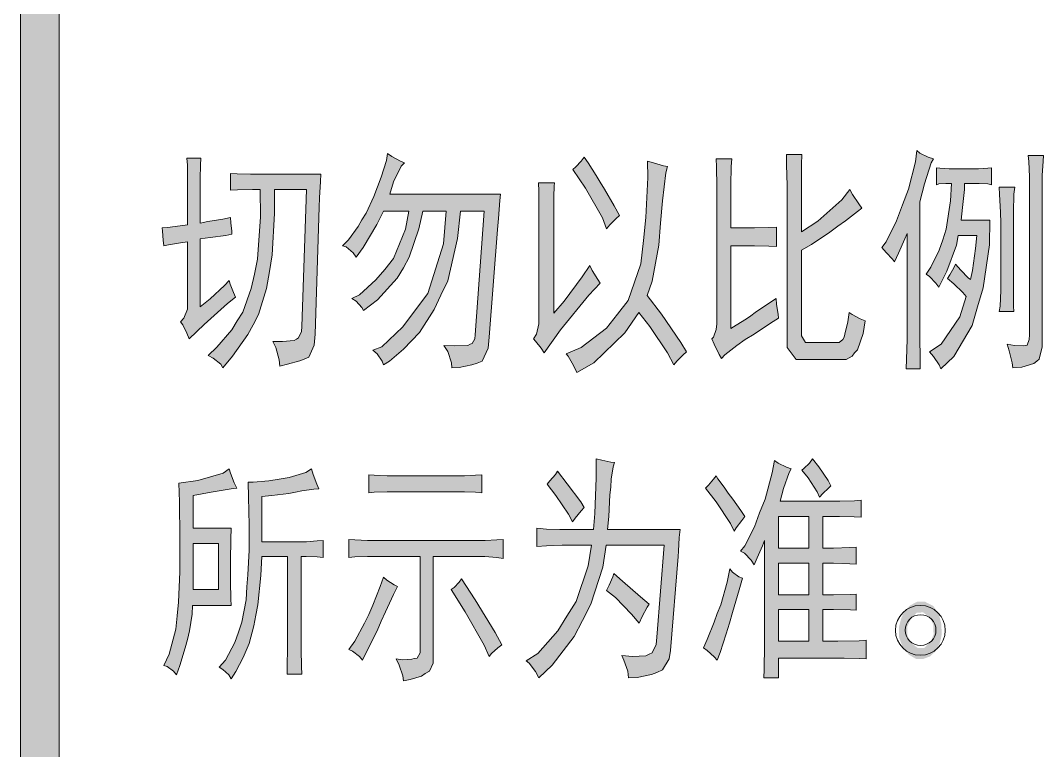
# Model space of a CAD drawing. Header units: millimetres. Extents: x 568 to 57335, y 85 to 28579.
# Drawn here: x 57244.83 to 57263.22, y 28340.93 to 28354.04 of the extents above; entities that cross this region are included whole.
import ezdxf

# ---------------------------------------------------------------- set-up
doc = ezdxf.new("R2010")
doc.units = ezdxf.units.MM

msp = doc.modelspace()

# ---------------------------------------------------------------- hatches: boundary and pattern name
h = msp.add_hatch(color=0)
h.dxf.hatch_style = 2
h.paths.add_polyline_path([(57245.524, 27702.999), (57244.825, 27702.999), (57244.825, 28563.812), (57245.524, 28563.812)])
h = msp.add_hatch(color=0)
h.dxf.hatch_style = 2
h.paths.add_polyline_path([(57261.243, 28351.553), (57261.198, 28351.485), (57261.076, 28351.105), (57260.993, 28350.786), (57260.993, 28348.506), (57260.993, 28348.339), (57261, 28347.974), (57261, 28347.785), (57260.75, 28347.785), (57260.757, 28347.959), (57260.765, 28348.309), (57260.765, 28348.476), (57260.765, 28350.216), (57260.727, 28350.117), (57260.613, 28349.859), (57260.537, 28349.707), (57260.506, 28349.752), (57260.392, 28349.874), (57260.309, 28349.965), (57260.392, 28350.064), (57260.575, 28350.444), (57260.681, 28350.732), (57260.788, 28351.013), (57260.917, 28351.5), (57260.94, 28351.705), (57260.993, 28351.659), (57261.145, 28351.583)])
h = msp.add_hatch(color=0)
h.dxf.hatch_style = 2
h.paths.add_polyline_path([(57247.826, 28351.074), (57247.826, 28351.196), (57247.826, 28351.439), (57247.819, 28351.568), (57248.069, 28351.568), (57248.062, 28351.439), (57248.054, 28351.203), (57248.054, 28351.089), (57248.054, 28350.398), (57248.191, 28350.428), (57248.464, 28350.474), (57248.601, 28350.504), (57248.609, 28350.406), (57248.624, 28350.254), (57248.624, 28350.201), (57248.518, 28350.178), (57248.236, 28350.14), (57248.054, 28350.117), (57248.054, 28348.894), (57248.236, 28349.038), (57248.495, 28349.281), (57248.578, 28349.372), (57248.594, 28349.304), (57248.654, 28349.152), (57248.692, 28349.069), (57248.548, 28348.955), (57248.13, 28348.582), (57247.857, 28348.324), (57247.819, 28348.423), (57247.743, 28348.575), (57247.705, 28348.628), (57247.765, 28348.696), (57247.826, 28348.856), (57247.826, 28348.947), (57247.826, 28350.064), (57247.705, 28350.049), (57247.484, 28350.011), (57247.401, 28349.995), (57247.393, 28350.094), (57247.378, 28350.254), (57247.37, 28350.314), (57247.469, 28350.322), (57247.697, 28350.352), (57247.826, 28350.368)])
h = msp.add_hatch(color=0)
h.dxf.hatch_style = 2
h.paths.add_polyline_path([(57251.731, 28351.485), (57251.671, 28351.424), (57251.534, 28351.143), (57251.465, 28350.922), (57253.456, 28350.922), (57253.441, 28350.808), (57253.418, 28350.482), (57253.403, 28350.284), (57253.251, 28348.354), (57253.236, 28348.157), (57253.129, 28347.921), (57253.038, 28347.883), (57252.939, 28347.853), (57252.711, 28347.807), (57252.582, 28347.8), (57252.575, 28347.891), (57252.506, 28348.096), (57252.438, 28348.202), (57252.635, 28348.195), (57252.871, 28348.202), (57252.909, 28348.225), (57252.947, 28348.24), (57252.993, 28348.324), (57253, 28348.392), (57253.16, 28350.618), (57252.734, 28350.618), (57252.681, 28350.125), (57252.506, 28349.365), (57252.385, 28349.106), (57252.263, 28348.848), (57251.997, 28348.438), (57251.853, 28348.286), (57251.709, 28348.134), (57251.458, 28347.921), (57251.351, 28347.853), (57251.329, 28347.921), (57251.237, 28348.05), (57251.162, 28348.119), (57251.321, 28348.18), (57251.701, 28348.537), (57251.929, 28348.841), (57252.149, 28349.137), (57252.43, 28350.026), (57252.476, 28350.618), (57252.058, 28350.618), (57251.99, 28350.299), (57251.815, 28349.79), (57251.709, 28349.6), (57251.595, 28349.41), (57251.245, 28349.023), (57250.994, 28348.833), (57250.964, 28348.886), (57250.858, 28349), (57250.782, 28349.046), (57250.918, 28349.114), (57251.215, 28349.38), (57251.374, 28349.57), (57251.534, 28349.767), (57251.747, 28350.292), (57251.807, 28350.618), (57251.351, 28350.618), (57251.23, 28350.375), (57250.987, 28349.965), (57250.858, 28349.79), (57250.804, 28349.866), (57250.683, 28349.973), (57250.614, 28349.995), (57250.721, 28350.102), (57250.896, 28350.337), (57250.964, 28350.459), (57251.04, 28350.58), (57251.177, 28350.877), (57251.245, 28351.051), (57251.313, 28351.226), (57251.405, 28351.523), (57251.427, 28351.652), (57251.503, 28351.598), (57251.655, 28351.515)])
h = msp.add_hatch(color=0)
h.dxf.hatch_style = 2
h.paths.add_polyline_path([(57256.457, 28351.416), (57256.427, 28351.302), (57256.366, 28350.801), (57256.335, 28350.398), (57256.305, 28350.003), (57256.183, 28349.357), (57256.092, 28349.099), (57256.351, 28348.765), (57256.7, 28348.256), (57256.799, 28348.088), (57256.738, 28348.035), (57256.624, 28347.921), (57256.571, 28347.853), (57256.457, 28348.073), (57256.138, 28348.544), (57255.94, 28348.795), (57255.69, 28348.43), (57255.135, 28347.891), (57254.831, 28347.716), (57254.77, 28347.845), (57254.672, 28348.012), (57254.634, 28348.05), (57254.907, 28348.164), (57255.363, 28348.514), (57255.56, 28348.765), (57255.75, 28349.008), (57255.978, 28349.669), (57256.024, 28350.087), (57256.07, 28350.504), (57256.107, 28351.219), (57256.1, 28351.515), (57256.206, 28351.485), (57256.389, 28351.431)])
h = msp.add_hatch(color=0)
h.dxf.hatch_style = 2
h.paths.add_polyline_path([(57254.96, 28351.583), (57255.029, 28351.485), (57255.173, 28351.257), (57255.249, 28351.135), (57255.325, 28351.013), (57255.5, 28350.71), (57255.598, 28350.535), (57255.538, 28350.482), (57255.424, 28350.368), (57255.363, 28350.299), (57255.287, 28350.497), (57254.983, 28351.029), (57254.755, 28351.363), (57254.808, 28351.409), (57254.907, 28351.515)])
h = msp.add_hatch(color=0)
h.dxf.hatch_style = 2
h.paths.add_polyline_path([(57257.612, 28351.553), (57257.604, 28351.416), (57257.597, 28351.082), (57257.597, 28350.892), (57257.597, 28350.314), (57257.901, 28350.314), (57258.022, 28350.314), (57258.28, 28350.322), (57258.417, 28350.33), (57258.417, 28349.98), (57258.28, 28349.988), (57258.022, 28349.995), (57257.901, 28349.995), (57257.597, 28349.995), (57257.597, 28348.506), (57257.695, 28348.567), (57257.878, 28348.681), (57257.954, 28348.734), (57258.037, 28348.795), (57258.258, 28348.947), (57258.41, 28349.046), (57258.417, 28348.939), (57258.448, 28348.765), (57258.455, 28348.696), (57258.311, 28348.605), (57258.014, 28348.408), (57257.855, 28348.309), (57257.703, 28348.202), (57257.49, 28348.035), (57257.429, 28347.967), (57257.384, 28348.043), (57257.3, 28348.225), (57257.255, 28348.324), (57257.285, 28348.354), (57257.331, 28348.491), (57257.346, 28348.59), (57257.346, 28350.854), (57257.346, 28351.059), (57257.338, 28351.409), (57257.331, 28351.553)])
h = msp.add_hatch(color=0)
h.dxf.hatch_style = 2
h.paths.add_polyline_path([(57258.873, 28351.636), (57258.865, 28351.454), (57258.865, 28351.12), (57258.865, 28350.96), (57258.865, 28350.246), (57259.162, 28350.436), (57259.595, 28350.816), (57259.739, 28351.006), (57259.785, 28350.915), (57259.899, 28350.748), (57259.952, 28350.672), (57259.876, 28350.611), (57259.656, 28350.444), (57259.519, 28350.345), (57259.374, 28350.239), (57259.048, 28350.018), (57258.865, 28349.912), (57258.865, 28348.491), (57258.865, 28348.377), (57258.941, 28348.256), (57259.017, 28348.256), (57259.496, 28348.256), (57259.542, 28348.256), (57259.61, 28348.309), (57259.633, 28348.354), (57259.648, 28348.408), (57259.701, 28348.628), (57259.724, 28348.795), (57259.777, 28348.757), (57259.921, 28348.681), (57260.013, 28348.643), (57259.975, 28348.415), (57259.876, 28348.126), (57259.823, 28348.073), (57259.777, 28348.012), (57259.671, 28347.952), (57259.61, 28347.952), (57258.941, 28347.952), (57258.774, 28347.952), (57258.607, 28348.164), (57258.607, 28348.377), (57258.607, 28350.892), (57258.607, 28351.074), (57258.599, 28351.447), (57258.599, 28351.636)])
h = msp.add_hatch(color=0)
h.dxf.hatch_style = 2
h.paths.add_polyline_path([(57263.219, 28351.614), (57263.211, 28351.515), (57263.196, 28351.257), (57263.196, 28351.089), (57263.196, 28348.354), (57263.196, 28348.18), (57263.143, 28347.959), (57263.097, 28347.921), (57263.044, 28347.876), (57262.831, 28347.815), (57262.664, 28347.8), (57262.657, 28347.891), (57262.603, 28348.104), (57262.565, 28348.225), (57262.695, 28348.202), (57262.862, 28348.195), (57262.892, 28348.202), (57262.922, 28348.21), (57262.96, 28348.309), (57262.968, 28348.392), (57262.968, 28351.074), (57262.968, 28351.234), (57262.953, 28351.507), (57262.945, 28351.614)])
h = msp.add_hatch(color=0)
h.dxf.hatch_style = 2
h.paths.add_polyline_path([(57261.95, 28351.378), (57262.049, 28351.378), (57262.216, 28351.386), (57262.284, 28351.393), (57262.284, 28351.089), (57262.216, 28351.105), (57262.064, 28351.112), (57261.98, 28351.112), (57261.798, 28351.112), (57261.798, 28351.006), (57261.76, 28350.679), (57261.737, 28350.451), (57262.254, 28350.451), (57262.246, 28350.011), (57262.132, 28349.236), (57262.034, 28348.894), (57261.935, 28348.559), (57261.608, 28348.005), (57261.373, 28347.785), (57261.342, 28347.853), (57261.243, 28348.005), (57261.167, 28348.088), (57261.38, 28348.225), (57261.714, 28348.719), (57261.828, 28349.084), (57261.768, 28349.152), (57261.608, 28349.312), (57261.494, 28349.403), (57261.532, 28349.471), (57261.608, 28349.6), (57261.638, 28349.661), (57261.73, 28349.555), (57261.866, 28349.418), (57261.904, 28349.388), (57261.942, 28349.547), (57261.996, 28349.942), (57262.018, 28350.178), (57261.684, 28350.178), (57261.654, 28350.003), (57261.479, 28349.54), (57261.335, 28349.251), (57261.281, 28349.319), (57261.167, 28349.441), (57261.107, 28349.486), (57261.19, 28349.608), (57261.342, 28349.912), (57261.411, 28350.102), (57261.471, 28350.292), (57261.547, 28350.801), (57261.563, 28351.112), (57261.464, 28351.112), (57261.335, 28351.105), (57261.297, 28351.089), (57261.297, 28351.393), (57261.357, 28351.386), (57261.525, 28351.378), (57261.623, 28351.378)])
h = msp.add_hatch(color=0)
h.dxf.hatch_style = 2
h.paths.add_polyline_path([(57249.361, 28348.271), (57249.536, 28348.271), (57249.748, 28348.294), (57249.786, 28348.316), (57249.824, 28348.339), (57249.878, 28348.453), (57249.885, 28348.544), (57249.969, 28351.006), (57249.391, 28351.006), (57249.391, 28350.573), (57249.353, 28349.828), (57249.3, 28349.532), (57249.247, 28349.228), (57249.103, 28348.757), (57249.011, 28348.575), (57248.913, 28348.4), (57248.639, 28348.012), (57248.464, 28347.8), (57248.426, 28347.868), (57248.29, 28347.974), (57248.198, 28348.02), (57248.358, 28348.172), (57248.624, 28348.483), (57248.723, 28348.643), (57248.821, 28348.803), (57248.973, 28349.228), (57249.034, 28349.486), (57249.087, 28349.752), (57249.141, 28350.512), (57249.133, 28351.006), (57248.996, 28351.006), (57248.73, 28350.998), (57248.601, 28350.991), (57248.601, 28351.295), (57248.723, 28351.287), (57248.958, 28351.279), (57249.072, 28351.279), (57250.227, 28351.279), (57250.219, 28351.15), (57250.204, 28350.854), (57250.197, 28350.687), (57250.121, 28348.408), (57250.105, 28348.21), (57250.007, 28347.99), (57249.923, 28347.959), (57249.847, 28347.929), (57249.627, 28347.868), (57249.49, 28347.83), (57249.475, 28347.944), (57249.414, 28348.164)])
h = msp.add_hatch(color=0)
h.dxf.hatch_style = 2
h.paths.add_polyline_path([(57255.059, 28349.638), (57255.105, 28349.547), (57255.203, 28349.388), (57255.249, 28349.319), (57255.044, 28349.106), (57254.535, 28348.483), (57254.238, 28348.073), (57254.185, 28348.157), (57254.087, 28348.278), (57254.049, 28348.324), (57254.102, 28348.408), (57254.147, 28348.59), (57254.147, 28348.696), (57254.147, 28350.573), (57254.147, 28350.694), (57254.147, 28350.975), (57254.14, 28351.127), (57254.428, 28351.127), (57254.421, 28351.067), (57254.413, 28350.877), (57254.413, 28350.74), (57254.413, 28348.78), (57254.603, 28349), (57254.922, 28349.433)])
h = msp.add_hatch(color=0)
h.dxf.hatch_style = 2
h.paths.add_polyline_path([(57262.702, 28351.044), (57262.687, 28350.922), (57262.679, 28350.596), (57262.679, 28350.383), (57262.679, 28349.403), (57262.679, 28349.198), (57262.679, 28348.909), (57262.687, 28348.81), (57262.421, 28348.81), (57262.436, 28348.909), (57262.451, 28349.19), (57262.451, 28349.388), (57262.451, 28350.398), (57262.444, 28350.596), (57262.429, 28350.915), (57262.421, 28351.044)])
h = msp.add_hatch(color=0)
h.dxf.hatch_style = 2
h.paths.add_polyline_path([(57255.507, 28346.098), (57255.484, 28346.022), (57255.447, 28345.802), (57255.439, 28345.657), (57255.424, 28345.52), (57255.401, 28345.133), (57255.378, 28344.897), (57256.685, 28344.897), (57256.67, 28344.753), (57256.655, 28344.51), (57256.647, 28344.411), (57256.51, 28342.725), (57256.487, 28342.573), (57256.366, 28342.375), (57256.267, 28342.33), (57256.168, 28342.292), (57255.91, 28342.238), (57255.758, 28342.231), (57255.743, 28342.352), (57255.674, 28342.55), (57255.636, 28342.633), (57255.826, 28342.618), (57256.07, 28342.626), (57256.13, 28342.656), (57256.183, 28342.679), (57256.252, 28342.831), (57256.267, 28342.96), (57256.396, 28344.616), (57255.355, 28344.616), (57255.295, 28344.221), (57255.082, 28343.553), (57254.93, 28343.264), (57254.778, 28342.975), (57254.383, 28342.459), (57254.147, 28342.231), (57254.087, 28342.345), (57253.973, 28342.497), (57253.919, 28342.535), (57254.125, 28342.671), (57254.489, 28343.074), (57254.649, 28343.34), (57254.816, 28343.606), (57255.029, 28344.244), (57255.089, 28344.616), (57254.672, 28344.616), (57254.565, 28344.616), (57254.284, 28344.601), (57254.109, 28344.594), (57254.109, 28344.92), (57254.284, 28344.905), (57254.52, 28344.897), (57254.58, 28344.897), (57255.127, 28344.897), (57255.15, 28345.186), (57255.173, 28345.824), (57255.173, 28346.166), (57255.279, 28346.143), (57255.439, 28346.105)])
h = msp.add_hatch(color=0)
h.dxf.hatch_style = 2
h.paths.add_polyline_path([(57259.063, 28346.166), (57259.177, 28346.022), (57259.344, 28345.779), (57259.397, 28345.68), (57259.352, 28345.642), (57259.253, 28345.543), (57259.192, 28345.475), (57259.146, 28345.574), (57258.987, 28345.824), (57258.873, 28345.961), (57258.911, 28345.992), (57259.01, 28346.09)])
h = msp.add_hatch(color=0)
h.paths.add_polyline_path([(57248.715, 28345.642), (57248.647, 28345.634), (57248.252, 28345.566), (57247.933, 28345.505), (57247.933, 28344.92), (57248.616, 28344.92), (57248.609, 28344.723), (57248.601, 28344.335), (57248.601, 28344.138), (57248.601, 28343.955), (57248.609, 28343.651), (57248.616, 28343.53), (57247.917, 28343.53), (57247.91, 28343.378), (57247.864, 28343.074), (57247.826, 28342.922), (57247.788, 28342.77), (57247.689, 28342.451), (57247.629, 28342.284), (57247.575, 28342.352), (57247.462, 28342.436), (57247.401, 28342.451), (57247.5, 28342.656), (57247.621, 28343.104), (57247.644, 28343.348), (57247.667, 28343.591), (57247.689, 28344.138), (57247.689, 28344.442), (57247.689, 28344.746), (57247.682, 28345.391), (57247.674, 28345.726), (57248.016, 28345.779), (57248.472, 28345.908), (57248.578, 28345.984), (57248.601, 28345.908), (57248.67, 28345.733)])
h.paths.add_polyline_path([(57248.388, 28343.819), (57248.388, 28344.647), (57247.933, 28344.647), (57247.933, 28343.819)])
h = msp.add_hatch(color=0)
h.dxf.hatch_style = 2
h.paths.add_polyline_path([(57250.189, 28345.627), (57250.098, 28345.619), (57249.885, 28345.589), (57249.771, 28345.566), (57249.65, 28345.543), (57249.346, 28345.505), (57249.163, 28345.49), (57249.163, 28344.677), (57249.885, 28344.677), (57249.969, 28344.677), (57250.159, 28344.692), (57250.265, 28344.7), (57250.265, 28344.396), (57250.159, 28344.404), (57249.961, 28344.411), (57249.87, 28344.411), (57249.87, 28342.907), (57249.87, 28342.74), (57249.878, 28342.436), (57249.885, 28342.299), (57249.619, 28342.299), (57249.619, 28342.451), (57249.627, 28342.755), (57249.627, 28342.907), (57249.627, 28344.411), (57249.163, 28344.411), (57249.148, 28344.069), (57249.095, 28343.545), (57249.057, 28343.355), (57249.019, 28343.165), (57248.935, 28342.846), (57248.882, 28342.725), (57248.829, 28342.595), (57248.7, 28342.345), (57248.616, 28342.216), (57248.571, 28342.284), (57248.464, 28342.383), (57248.396, 28342.421), (57248.51, 28342.55), (57248.677, 28342.869), (57248.745, 28343.051), (57248.806, 28343.234), (57248.882, 28343.636), (57248.897, 28343.864), (57248.913, 28344.085), (57248.935, 28344.525), (57248.935, 28344.746), (57248.935, 28344.973), (57248.928, 28345.475), (57248.92, 28345.748), (57249.011, 28345.748), (57249.293, 28345.771), (57249.475, 28345.802), (57249.657, 28345.832), (57249.954, 28345.923), (57250.06, 28345.984), (57250.09, 28345.885), (57250.151, 28345.71)])
h = msp.add_hatch(color=0)
h.paths.add_polyline_path([(57257.771, 28344.51), (57257.847, 28344.601), (57258.022, 28344.943), (57258.113, 28345.194), (57258.212, 28345.444), (57258.341, 28345.916), (57258.379, 28346.136), (57258.448, 28346.09), (57258.599, 28346.014), (57258.683, 28345.984), (57258.645, 28345.923), (57258.546, 28345.634), (57258.486, 28345.407), (57259.405, 28345.407), (57259.557, 28345.407), (57259.823, 28345.414), (57259.937, 28345.422), (57259.937, 28345.118), (57259.815, 28345.125), (57259.549, 28345.133), (57259.405, 28345.133), (57259.253, 28345.133), (57259.253, 28344.563), (57259.443, 28344.563), (57259.739, 28344.571), (57259.853, 28344.578), (57259.853, 28344.274), (57259.739, 28344.282), (57259.443, 28344.29), (57259.253, 28344.29), (57259.253, 28343.72), (57259.443, 28343.72), (57259.747, 28343.727), (57259.853, 28343.735), (57259.853, 28343.446), (57259.747, 28343.454), (57259.443, 28343.462), (57259.253, 28343.462), (57259.253, 28342.892), (57259.519, 28342.892), (57259.906, 28342.899), (57260.028, 28342.907), (57260.028, 28342.573), (57259.906, 28342.58), (57259.633, 28342.588), (57259.481, 28342.588), (57258.455, 28342.588), (57258.455, 28342.231), (57258.189, 28342.231), (57258.197, 28342.383), (57258.204, 28342.816), (57258.204, 28343.097), (57258.204, 28344.7), (57258.166, 28344.601), (57258.068, 28344.388), (57258.014, 28344.259), (57257.961, 28344.343), (57257.84, 28344.472)])
h.paths.add_polyline_path([(57259.002, 28343.72), (57259.002, 28344.29), (57258.455, 28344.29), (57258.455, 28343.72)])
h.paths.add_polyline_path([(57259.002, 28344.563), (57259.002, 28345.133), (57258.455, 28345.133), (57258.455, 28344.563)])
h.paths.add_polyline_path([(57259.002, 28342.892), (57259.002, 28343.462), (57258.455, 28343.462), (57258.455, 28342.892)])
h = msp.add_hatch(color=0)
h.dxf.hatch_style = 2
h.paths.add_polyline_path([(57252.719, 28345.862), (57252.81, 28345.862), (57253.008, 28345.87), (57253.122, 28345.878), (57253.122, 28345.558), (57253.008, 28345.566), (57252.81, 28345.574), (57252.719, 28345.574), (57251.557, 28345.574), (57251.42, 28345.574), (57251.184, 28345.566), (57251.086, 28345.558), (57251.086, 28345.878), (57251.184, 28345.87), (57251.42, 28345.862), (57251.557, 28345.862)])
h = msp.add_hatch(color=0)
h.dxf.hatch_style = 2
h.paths.add_polyline_path([(57254.292, 28345.71), (57254.345, 28345.771), (57254.444, 28345.885), (57254.482, 28345.946), (57254.656, 28345.718), (57254.899, 28345.391), (57254.96, 28345.293), (57254.907, 28345.232), (57254.801, 28345.103), (57254.748, 28345.034), (57254.679, 28345.171), (57254.451, 28345.505)])
h = msp.add_hatch(color=0)
h.dxf.hatch_style = 2
h.paths.add_polyline_path([(57257.331, 28345.862), (57257.361, 28345.809), (57257.475, 28345.657), (57257.551, 28345.551), (57257.635, 28345.444), (57257.779, 28345.239), (57257.847, 28345.133), (57257.794, 28345.057), (57257.695, 28344.928), (57257.657, 28344.867), (57257.589, 28345.004), (57257.331, 28345.391), (57257.141, 28345.642), (57257.194, 28345.695), (57257.285, 28345.802)])
h = msp.add_hatch(color=0)
h.dxf.hatch_style = 2
h.paths.add_polyline_path([(57253.099, 28344.7), (57253.182, 28344.7), (57253.388, 28344.708), (57253.502, 28344.715), (57253.502, 28344.373), (57253.388, 28344.396), (57253.175, 28344.411), (57253.084, 28344.411), (57252.248, 28344.411), (57252.248, 28342.588), (57252.248, 28342.497), (57252.18, 28342.352), (57252.104, 28342.307), (57252.035, 28342.261), (57251.83, 28342.2), (57251.709, 28342.178), (57251.701, 28342.269), (57251.633, 28342.459), (57251.579, 28342.573), (57251.693, 28342.557), (57251.86, 28342.565), (57251.906, 28342.58), (57251.959, 28342.588), (57252.012, 28342.679), (57252.012, 28342.755), (57252.012, 28344.411), (57251.184, 28344.411), (57251.063, 28344.411), (57250.835, 28344.404), (57250.728, 28344.396), (57250.728, 28344.715), (57250.835, 28344.708), (57251.063, 28344.7), (57251.184, 28344.7)])
h = msp.add_hatch(color=0)
h.dxf.hatch_style = 2
h.paths.add_polyline_path([(57257.809, 28344.024), (57257.749, 28343.811), (57257.627, 28343.408), (57257.574, 28343.211), (57257.513, 28343.021), (57257.407, 28342.687), (57257.353, 28342.55), (57257.3, 28342.611), (57257.171, 28342.725), (57257.103, 28342.77), (57257.171, 28342.922), (57257.3, 28343.234), (57257.353, 28343.386), (57257.414, 28343.545), (57257.528, 28343.948), (57257.581, 28344.191), (57257.627, 28344.13), (57257.741, 28344.047)])
h = msp.add_hatch(color=0)
h.dxf.hatch_style = 2
h.paths.add_polyline_path([(57251.602, 28343.872), (57251.534, 28343.727), (57251.389, 28343.416), (57251.313, 28343.249), (57251.237, 28343.074), (57251.063, 28342.732), (57250.972, 28342.55), (57250.918, 28342.618), (57250.797, 28342.709), (57250.728, 28342.74), (57250.835, 28342.892), (57251.01, 28343.211), (57251.086, 28343.37), (57251.162, 28343.538), (57251.291, 28343.872), (57251.351, 28344.039), (57251.412, 28343.986), (57251.541, 28343.902)])
h = msp.add_hatch(color=0)
h.dxf.hatch_style = 2
h.paths.add_polyline_path([(57252.757, 28344.009), (57253, 28343.636), (57253.357, 28343.044), (57253.479, 28342.823), (57253.41, 28342.77), (57253.296, 28342.671), (57253.251, 28342.618), (57253.16, 28342.816), (57252.818, 28343.416), (57252.567, 28343.819), (57252.62, 28343.857), (57252.711, 28343.948)])
h = msp.add_hatch(color=0)
h.dxf.hatch_style = 2
h.paths.add_polyline_path([(57255.492, 28344.107), (57255.652, 28343.971), (57255.971, 28343.689), (57256.13, 28343.553), (57256.092, 28343.5), (57256.001, 28343.332), (57255.948, 28343.211), (57255.811, 28343.378), (57255.522, 28343.674), (57255.363, 28343.803), (57255.409, 28343.895), (57255.477, 28344.047)])
h = msp.add_hatch(color=0)
h.paths.add_polyline_path([(57261.357, 28343.294), (57261.38, 28343.203), (57261.388, 28343.021), (57261.373, 28342.93), (57261.35, 28342.846), (57261.281, 28342.709), (57261.228, 28342.664), (57261.183, 28342.618), (57261.061, 28342.573), (57260.993, 28342.573), (57260.924, 28342.573), (57260.795, 28342.649), (57260.734, 28342.725), (57260.681, 28342.801), (57260.62, 28342.96), (57260.62, 28343.051), (57260.62, 28343.142), (57260.658, 28343.294), (57260.689, 28343.363), (57260.719, 28343.431), (57260.818, 28343.53), (57260.886, 28343.568), (57260.947, 28343.598), (57261.091, 28343.598), (57261.16, 28343.56), (57261.236, 28343.522), (57261.335, 28343.386)])
h.paths.add_polyline_path([(57261.129, 28342.823), (57261.19, 28342.877), (57261.243, 28343.013), (57261.236, 28343.104), (57261.236, 28343.188), (57261.175, 28343.325), (57261.114, 28343.363), (57261.053, 28343.408), (57260.94, 28343.401), (57260.886, 28343.348), (57260.833, 28343.294), (57260.772, 28343.158), (57260.772, 28343.074), (57260.772, 28342.99), (57260.833, 28342.861), (57260.894, 28342.816), (57260.955, 28342.77), (57261.076, 28342.77)])

# ---------------------------------------------------------------- linework, layer by layer
at = {"color": 0, "lineweight": 0}
for points in [[(57245.524, 27702.999), (57244.825, 27702.999), (57244.825, 28563.812), (57245.524, 28563.812)], [(57261.243, 28351.553), (57261.198, 28351.485), (57261.076, 28351.105), (57260.993, 28350.786), (57260.993, 28348.506), (57260.993, 28348.339), (57261, 28347.974), (57261, 28347.785), (57260.75, 28347.785), (57260.757, 28347.959), (57260.765, 28348.309), (57260.765, 28348.476), (57260.765, 28350.216), (57260.727, 28350.117), (57260.613, 28349.859), (57260.537, 28349.707), (57260.506, 28349.752), (57260.392, 28349.874), (57260.309, 28349.965), (57260.392, 28350.064), (57260.575, 28350.444), (57260.681, 28350.732), (57260.788, 28351.013), (57260.917, 28351.5), (57260.94, 28351.705), (57260.993, 28351.659), (57261.145, 28351.583)], [(57247.826, 28351.074), (57247.826, 28351.196), (57247.826, 28351.439), (57247.819, 28351.568), (57248.069, 28351.568), (57248.062, 28351.439), (57248.054, 28351.203), (57248.054, 28351.089), (57248.054, 28350.398), (57248.191, 28350.428), (57248.464, 28350.474), (57248.601, 28350.504), (57248.609, 28350.406), (57248.624, 28350.254), (57248.624, 28350.201), (57248.518, 28350.178), (57248.236, 28350.14), (57248.054, 28350.117), (57248.054, 28348.894), (57248.236, 28349.038), (57248.495, 28349.281), (57248.578, 28349.372), (57248.594, 28349.304), (57248.654, 28349.152), (57248.692, 28349.069), (57248.548, 28348.955), (57248.13, 28348.582), (57247.857, 28348.324), (57247.819, 28348.423), (57247.743, 28348.575), (57247.705, 28348.628), (57247.765, 28348.696), (57247.826, 28348.856), (57247.826, 28348.947), (57247.826, 28350.064), (57247.705, 28350.049), (57247.484, 28350.011), (57247.401, 28349.995), (57247.393, 28350.094), (57247.378, 28350.254), (57247.37, 28350.314), (57247.469, 28350.322), (57247.697, 28350.352), (57247.826, 28350.368)], [(57251.731, 28351.485), (57251.671, 28351.424), (57251.534, 28351.143), (57251.465, 28350.922), (57253.456, 28350.922), (57253.441, 28350.808), (57253.418, 28350.482), (57253.403, 28350.284), (57253.251, 28348.354), (57253.236, 28348.157), (57253.129, 28347.921), (57253.038, 28347.883), (57252.939, 28347.853), (57252.711, 28347.807), (57252.582, 28347.8), (57252.575, 28347.891), (57252.506, 28348.096), (57252.438, 28348.202), (57252.635, 28348.195), (57252.871, 28348.202), (57252.909, 28348.225), (57252.947, 28348.24), (57252.993, 28348.324), (57253, 28348.392), (57253.16, 28350.618), (57252.734, 28350.618), (57252.681, 28350.125), (57252.506, 28349.365), (57252.385, 28349.106), (57252.263, 28348.848), (57251.997, 28348.438), (57251.853, 28348.286), (57251.709, 28348.134), (57251.458, 28347.921), (57251.351, 28347.853), (57251.329, 28347.921), (57251.237, 28348.05), (57251.162, 28348.119), (57251.321, 28348.18), (57251.701, 28348.537), (57251.929, 28348.841), (57252.149, 28349.137), (57252.43, 28350.026), (57252.476, 28350.618), (57252.058, 28350.618), (57251.99, 28350.299), (57251.815, 28349.79), (57251.709, 28349.6), (57251.595, 28349.41), (57251.245, 28349.023), (57250.994, 28348.833), (57250.964, 28348.886), (57250.858, 28349), (57250.782, 28349.046), (57250.918, 28349.114), (57251.215, 28349.38), (57251.374, 28349.57), (57251.534, 28349.767), (57251.747, 28350.292), (57251.807, 28350.618), (57251.351, 28350.618), (57251.23, 28350.375), (57250.987, 28349.965), (57250.858, 28349.79), (57250.804, 28349.866), (57250.683, 28349.973), (57250.614, 28349.995), (57250.721, 28350.102), (57250.896, 28350.337), (57250.964, 28350.459), (57251.04, 28350.58), (57251.177, 28350.877), (57251.245, 28351.051), (57251.313, 28351.226), (57251.405, 28351.523), (57251.427, 28351.652), (57251.503, 28351.598), (57251.655, 28351.515)], [(57256.457, 28351.416), (57256.427, 28351.302), (57256.366, 28350.801), (57256.335, 28350.398), (57256.305, 28350.003), (57256.183, 28349.357), (57256.092, 28349.099), (57256.351, 28348.765), (57256.7, 28348.256), (57256.799, 28348.088), (57256.738, 28348.035), (57256.624, 28347.921), (57256.571, 28347.853), (57256.457, 28348.073), (57256.138, 28348.544), (57255.94, 28348.795), (57255.69, 28348.43), (57255.135, 28347.891), (57254.831, 28347.716), (57254.77, 28347.845), (57254.672, 28348.012), (57254.634, 28348.05), (57254.907, 28348.164), (57255.363, 28348.514), (57255.56, 28348.765), (57255.75, 28349.008), (57255.978, 28349.669), (57256.024, 28350.087), (57256.07, 28350.504), (57256.107, 28351.219), (57256.1, 28351.515), (57256.206, 28351.485), (57256.389, 28351.431)], [(57254.96, 28351.583), (57255.029, 28351.485), (57255.173, 28351.257), (57255.249, 28351.135), (57255.325, 28351.013), (57255.5, 28350.71), (57255.598, 28350.535), (57255.538, 28350.482), (57255.424, 28350.368), (57255.363, 28350.299), (57255.287, 28350.497), (57254.983, 28351.029), (57254.755, 28351.363), (57254.808, 28351.409), (57254.907, 28351.515)], [(57257.612, 28351.553), (57257.604, 28351.416), (57257.597, 28351.082), (57257.597, 28350.892), (57257.597, 28350.314), (57257.901, 28350.314), (57258.022, 28350.314), (57258.28, 28350.322), (57258.417, 28350.33), (57258.417, 28349.98), (57258.28, 28349.988), (57258.022, 28349.995), (57257.901, 28349.995), (57257.597, 28349.995), (57257.597, 28348.506), (57257.695, 28348.567), (57257.878, 28348.681), (57257.954, 28348.734), (57258.037, 28348.795), (57258.258, 28348.947), (57258.41, 28349.046), (57258.417, 28348.939), (57258.448, 28348.765), (57258.455, 28348.696), (57258.311, 28348.605), (57258.014, 28348.408), (57257.855, 28348.309), (57257.703, 28348.202), (57257.49, 28348.035), (57257.429, 28347.967), (57257.384, 28348.043), (57257.3, 28348.225), (57257.255, 28348.324), (57257.285, 28348.354), (57257.331, 28348.491), (57257.346, 28348.59), (57257.346, 28350.854), (57257.346, 28351.059), (57257.338, 28351.409), (57257.331, 28351.553)], [(57258.873, 28351.636), (57258.865, 28351.454), (57258.865, 28351.12), (57258.865, 28350.96), (57258.865, 28350.246), (57259.162, 28350.436), (57259.595, 28350.816), (57259.739, 28351.006), (57259.785, 28350.915), (57259.899, 28350.748), (57259.952, 28350.672), (57259.876, 28350.611), (57259.656, 28350.444), (57259.519, 28350.345), (57259.374, 28350.239), (57259.048, 28350.018), (57258.865, 28349.912), (57258.865, 28348.491), (57258.865, 28348.377), (57258.941, 28348.256), (57259.017, 28348.256), (57259.496, 28348.256), (57259.542, 28348.256), (57259.61, 28348.309), (57259.633, 28348.354), (57259.648, 28348.408), (57259.701, 28348.628), (57259.724, 28348.795), (57259.777, 28348.757), (57259.921, 28348.681), (57260.013, 28348.643), (57259.975, 28348.415), (57259.876, 28348.126), (57259.823, 28348.073), (57259.777, 28348.012), (57259.671, 28347.952), (57259.61, 28347.952), (57258.941, 28347.952), (57258.774, 28347.952), (57258.607, 28348.164), (57258.607, 28348.377), (57258.607, 28350.892), (57258.607, 28351.074), (57258.599, 28351.447), (57258.599, 28351.636)], [(57263.219, 28351.614), (57263.211, 28351.515), (57263.196, 28351.257), (57263.196, 28351.089), (57263.196, 28348.354), (57263.196, 28348.18), (57263.143, 28347.959), (57263.097, 28347.921), (57263.044, 28347.876), (57262.831, 28347.815), (57262.664, 28347.8), (57262.657, 28347.891), (57262.603, 28348.104), (57262.565, 28348.225), (57262.695, 28348.202), (57262.862, 28348.195), (57262.892, 28348.202), (57262.922, 28348.21), (57262.96, 28348.309), (57262.968, 28348.392), (57262.968, 28351.074), (57262.968, 28351.234), (57262.953, 28351.507), (57262.945, 28351.614)], [(57261.95, 28351.378), (57262.049, 28351.378), (57262.216, 28351.386), (57262.284, 28351.393), (57262.284, 28351.089), (57262.216, 28351.105), (57262.064, 28351.112), (57261.98, 28351.112), (57261.798, 28351.112), (57261.798, 28351.006), (57261.76, 28350.679), (57261.737, 28350.451), (57262.254, 28350.451), (57262.246, 28350.011), (57262.132, 28349.236), (57262.034, 28348.894), (57261.935, 28348.559), (57261.608, 28348.005), (57261.373, 28347.785), (57261.342, 28347.853), (57261.243, 28348.005), (57261.167, 28348.088), (57261.38, 28348.225), (57261.714, 28348.719), (57261.828, 28349.084), (57261.768, 28349.152), (57261.608, 28349.312), (57261.494, 28349.403), (57261.532, 28349.471), (57261.608, 28349.6), (57261.638, 28349.661), (57261.73, 28349.555), (57261.866, 28349.418), (57261.904, 28349.388), (57261.942, 28349.547), (57261.996, 28349.942), (57262.018, 28350.178), (57261.684, 28350.178), (57261.654, 28350.003), (57261.479, 28349.54), (57261.335, 28349.251), (57261.281, 28349.319), (57261.167, 28349.441), (57261.107, 28349.486), (57261.19, 28349.608), (57261.342, 28349.912), (57261.411, 28350.102), (57261.471, 28350.292), (57261.547, 28350.801), (57261.563, 28351.112), (57261.464, 28351.112), (57261.335, 28351.105), (57261.297, 28351.089), (57261.297, 28351.393), (57261.357, 28351.386), (57261.525, 28351.378), (57261.623, 28351.378)], [(57249.361, 28348.271), (57249.536, 28348.271), (57249.748, 28348.294), (57249.786, 28348.316), (57249.824, 28348.339), (57249.878, 28348.453), (57249.885, 28348.544), (57249.969, 28351.006), (57249.391, 28351.006), (57249.391, 28350.573), (57249.353, 28349.828), (57249.3, 28349.532), (57249.247, 28349.228), (57249.103, 28348.757), (57249.011, 28348.575), (57248.913, 28348.4), (57248.639, 28348.012), (57248.464, 28347.8), (57248.426, 28347.868), (57248.29, 28347.974), (57248.198, 28348.02), (57248.358, 28348.172), (57248.624, 28348.483), (57248.723, 28348.643), (57248.821, 28348.803), (57248.973, 28349.228), (57249.034, 28349.486), (57249.087, 28349.752), (57249.141, 28350.512), (57249.133, 28351.006), (57248.996, 28351.006), (57248.73, 28350.998), (57248.601, 28350.991), (57248.601, 28351.295), (57248.723, 28351.287), (57248.958, 28351.279), (57249.072, 28351.279), (57250.227, 28351.279), (57250.219, 28351.15), (57250.204, 28350.854), (57250.197, 28350.687), (57250.121, 28348.408), (57250.105, 28348.21), (57250.007, 28347.99), (57249.923, 28347.959), (57249.847, 28347.929), (57249.627, 28347.868), (57249.49, 28347.83), (57249.475, 28347.944), (57249.414, 28348.164)], [(57255.059, 28349.638), (57255.105, 28349.547), (57255.203, 28349.388), (57255.249, 28349.319), (57255.044, 28349.106), (57254.535, 28348.483), (57254.238, 28348.073), (57254.185, 28348.157), (57254.087, 28348.278), (57254.049, 28348.324), (57254.102, 28348.408), (57254.147, 28348.59), (57254.147, 28348.696), (57254.147, 28350.573), (57254.147, 28350.694), (57254.147, 28350.975), (57254.14, 28351.127), (57254.428, 28351.127), (57254.421, 28351.067), (57254.413, 28350.877), (57254.413, 28350.74), (57254.413, 28348.78), (57254.603, 28349), (57254.922, 28349.433)], [(57262.702, 28351.044), (57262.687, 28350.922), (57262.679, 28350.596), (57262.679, 28350.383), (57262.679, 28349.403), (57262.679, 28349.198), (57262.679, 28348.909), (57262.687, 28348.81), (57262.421, 28348.81), (57262.436, 28348.909), (57262.451, 28349.19), (57262.451, 28349.388), (57262.451, 28350.398), (57262.444, 28350.596), (57262.429, 28350.915), (57262.421, 28351.044)], [(57255.507, 28346.098), (57255.484, 28346.022), (57255.447, 28345.802), (57255.439, 28345.657), (57255.424, 28345.52), (57255.401, 28345.133), (57255.378, 28344.897), (57256.685, 28344.897), (57256.67, 28344.753), (57256.655, 28344.51), (57256.647, 28344.411), (57256.51, 28342.725), (57256.487, 28342.573), (57256.366, 28342.375), (57256.267, 28342.33), (57256.168, 28342.292), (57255.91, 28342.238), (57255.758, 28342.231), (57255.743, 28342.352), (57255.674, 28342.55), (57255.636, 28342.633), (57255.826, 28342.618), (57256.07, 28342.626), (57256.13, 28342.656), (57256.183, 28342.679), (57256.252, 28342.831), (57256.267, 28342.96), (57256.396, 28344.616), (57255.355, 28344.616), (57255.295, 28344.221), (57255.082, 28343.553), (57254.93, 28343.264), (57254.778, 28342.975), (57254.383, 28342.459), (57254.147, 28342.231), (57254.087, 28342.345), (57253.973, 28342.497), (57253.919, 28342.535), (57254.125, 28342.671), (57254.489, 28343.074), (57254.649, 28343.34), (57254.816, 28343.606), (57255.029, 28344.244), (57255.089, 28344.616), (57254.672, 28344.616), (57254.565, 28344.616), (57254.284, 28344.601), (57254.109, 28344.594), (57254.109, 28344.92), (57254.284, 28344.905), (57254.52, 28344.897), (57254.58, 28344.897), (57255.127, 28344.897), (57255.15, 28345.186), (57255.173, 28345.824), (57255.173, 28346.166), (57255.279, 28346.143), (57255.439, 28346.105)], [(57259.063, 28346.166), (57259.177, 28346.022), (57259.344, 28345.779), (57259.397, 28345.68), (57259.352, 28345.642), (57259.253, 28345.543), (57259.192, 28345.475), (57259.146, 28345.574), (57258.987, 28345.824), (57258.873, 28345.961), (57258.911, 28345.992), (57259.01, 28346.09)], [(57248.715, 28345.642), (57248.647, 28345.634), (57248.252, 28345.566), (57247.933, 28345.505), (57247.933, 28344.92), (57248.616, 28344.92), (57248.609, 28344.723), (57248.601, 28344.335), (57248.601, 28344.138), (57248.601, 28343.955), (57248.609, 28343.651), (57248.616, 28343.53), (57247.917, 28343.53), (57247.91, 28343.378), (57247.864, 28343.074), (57247.826, 28342.922), (57247.788, 28342.77), (57247.689, 28342.451), (57247.629, 28342.284), (57247.575, 28342.352), (57247.462, 28342.436), (57247.401, 28342.451), (57247.5, 28342.656), (57247.621, 28343.104), (57247.644, 28343.348), (57247.667, 28343.591), (57247.689, 28344.138), (57247.689, 28344.442), (57247.689, 28344.746), (57247.682, 28345.391), (57247.674, 28345.726), (57248.016, 28345.779), (57248.472, 28345.908), (57248.578, 28345.984), (57248.601, 28345.908), (57248.67, 28345.733)], [(57250.189, 28345.627), (57250.098, 28345.619), (57249.885, 28345.589), (57249.771, 28345.566), (57249.65, 28345.543), (57249.346, 28345.505), (57249.163, 28345.49), (57249.163, 28344.677), (57249.885, 28344.677), (57249.969, 28344.677), (57250.159, 28344.692), (57250.265, 28344.7), (57250.265, 28344.396), (57250.159, 28344.404), (57249.961, 28344.411), (57249.87, 28344.411), (57249.87, 28342.907), (57249.87, 28342.74), (57249.878, 28342.436), (57249.885, 28342.299), (57249.619, 28342.299), (57249.619, 28342.451), (57249.627, 28342.755), (57249.627, 28342.907), (57249.627, 28344.411), (57249.163, 28344.411), (57249.148, 28344.069), (57249.095, 28343.545), (57249.057, 28343.355), (57249.019, 28343.165), (57248.935, 28342.846), (57248.882, 28342.725), (57248.829, 28342.595), (57248.7, 28342.345), (57248.616, 28342.216), (57248.571, 28342.284), (57248.464, 28342.383), (57248.396, 28342.421), (57248.51, 28342.55), (57248.677, 28342.869), (57248.745, 28343.051), (57248.806, 28343.234), (57248.882, 28343.636), (57248.897, 28343.864), (57248.913, 28344.085), (57248.935, 28344.525), (57248.935, 28344.746), (57248.935, 28344.973), (57248.928, 28345.475), (57248.92, 28345.748), (57249.011, 28345.748), (57249.293, 28345.771), (57249.475, 28345.802), (57249.657, 28345.832), (57249.954, 28345.923), (57250.06, 28345.984), (57250.09, 28345.885), (57250.151, 28345.71)], [(57257.771, 28344.51), (57257.847, 28344.601), (57258.022, 28344.943), (57258.113, 28345.194), (57258.212, 28345.444), (57258.341, 28345.916), (57258.379, 28346.136), (57258.448, 28346.09), (57258.599, 28346.014), (57258.683, 28345.984), (57258.645, 28345.923), (57258.546, 28345.634), (57258.486, 28345.407), (57259.405, 28345.407), (57259.557, 28345.407), (57259.823, 28345.414), (57259.937, 28345.422), (57259.937, 28345.118), (57259.815, 28345.125), (57259.549, 28345.133), (57259.405, 28345.133), (57259.253, 28345.133), (57259.253, 28344.563), (57259.443, 28344.563), (57259.739, 28344.571), (57259.853, 28344.578), (57259.853, 28344.274), (57259.739, 28344.282), (57259.443, 28344.29), (57259.253, 28344.29), (57259.253, 28343.72), (57259.443, 28343.72), (57259.747, 28343.727), (57259.853, 28343.735), (57259.853, 28343.446), (57259.747, 28343.454), (57259.443, 28343.462), (57259.253, 28343.462), (57259.253, 28342.892), (57259.519, 28342.892), (57259.906, 28342.899), (57260.028, 28342.907), (57260.028, 28342.573), (57259.906, 28342.58), (57259.633, 28342.588), (57259.481, 28342.588), (57258.455, 28342.588), (57258.455, 28342.231), (57258.189, 28342.231), (57258.197, 28342.383), (57258.204, 28342.816), (57258.204, 28343.097), (57258.204, 28344.7), (57258.166, 28344.601), (57258.068, 28344.388), (57258.014, 28344.259), (57257.961, 28344.343), (57257.84, 28344.472)], [(57252.719, 28345.862), (57252.81, 28345.862), (57253.008, 28345.87), (57253.122, 28345.878), (57253.122, 28345.558), (57253.008, 28345.566), (57252.81, 28345.574), (57252.719, 28345.574), (57251.557, 28345.574), (57251.42, 28345.574), (57251.184, 28345.566), (57251.086, 28345.558), (57251.086, 28345.878), (57251.184, 28345.87), (57251.42, 28345.862), (57251.557, 28345.862)], [(57254.292, 28345.71), (57254.345, 28345.771), (57254.444, 28345.885), (57254.482, 28345.946), (57254.656, 28345.718), (57254.899, 28345.391), (57254.96, 28345.293), (57254.907, 28345.232), (57254.801, 28345.103), (57254.748, 28345.034), (57254.679, 28345.171), (57254.451, 28345.505)], [(57257.331, 28345.862), (57257.361, 28345.809), (57257.475, 28345.657), (57257.551, 28345.551), (57257.635, 28345.444), (57257.779, 28345.239), (57257.847, 28345.133), (57257.794, 28345.057), (57257.695, 28344.928), (57257.657, 28344.867), (57257.589, 28345.004), (57257.331, 28345.391), (57257.141, 28345.642), (57257.194, 28345.695), (57257.285, 28345.802)], [(57259.002, 28344.563), (57259.002, 28345.133), (57258.455, 28345.133), (57258.455, 28344.563)], [(57253.099, 28344.7), (57253.182, 28344.7), (57253.388, 28344.708), (57253.502, 28344.715), (57253.502, 28344.373), (57253.388, 28344.396), (57253.175, 28344.411), (57253.084, 28344.411), (57252.248, 28344.411), (57252.248, 28342.588), (57252.248, 28342.497), (57252.18, 28342.352), (57252.104, 28342.307), (57252.035, 28342.261), (57251.83, 28342.2), (57251.709, 28342.178), (57251.701, 28342.269), (57251.633, 28342.459), (57251.579, 28342.573), (57251.693, 28342.557), (57251.86, 28342.565), (57251.906, 28342.58), (57251.959, 28342.588), (57252.012, 28342.679), (57252.012, 28342.755), (57252.012, 28344.411), (57251.184, 28344.411), (57251.063, 28344.411), (57250.835, 28344.404), (57250.728, 28344.396), (57250.728, 28344.715), (57250.835, 28344.708), (57251.063, 28344.7), (57251.184, 28344.7)], [(57248.388, 28343.819), (57248.388, 28344.647), (57247.933, 28344.647), (57247.933, 28343.819)], [(57257.809, 28344.024), (57257.749, 28343.811), (57257.627, 28343.408), (57257.574, 28343.211), (57257.513, 28343.021), (57257.407, 28342.687), (57257.353, 28342.55), (57257.3, 28342.611), (57257.171, 28342.725), (57257.103, 28342.77), (57257.171, 28342.922), (57257.3, 28343.234), (57257.353, 28343.386), (57257.414, 28343.545), (57257.528, 28343.948), (57257.581, 28344.191), (57257.627, 28344.13), (57257.741, 28344.047)], [(57259.002, 28343.72), (57259.002, 28344.29), (57258.455, 28344.29), (57258.455, 28343.72)], [(57251.602, 28343.872), (57251.534, 28343.727), (57251.389, 28343.416), (57251.313, 28343.249), (57251.237, 28343.074), (57251.063, 28342.732), (57250.972, 28342.55), (57250.918, 28342.618), (57250.797, 28342.709), (57250.728, 28342.74), (57250.835, 28342.892), (57251.01, 28343.211), (57251.086, 28343.37), (57251.162, 28343.538), (57251.291, 28343.872), (57251.351, 28344.039), (57251.412, 28343.986), (57251.541, 28343.902)], [(57252.757, 28344.009), (57253, 28343.636), (57253.357, 28343.044), (57253.479, 28342.823), (57253.41, 28342.77), (57253.296, 28342.671), (57253.251, 28342.618), (57253.16, 28342.816), (57252.818, 28343.416), (57252.567, 28343.819), (57252.62, 28343.857), (57252.711, 28343.948)], [(57255.492, 28344.107), (57255.652, 28343.971), (57255.971, 28343.689), (57256.13, 28343.553), (57256.092, 28343.5), (57256.001, 28343.332), (57255.948, 28343.211), (57255.811, 28343.378), (57255.522, 28343.674), (57255.363, 28343.803), (57255.409, 28343.895), (57255.477, 28344.047)], [(57259.002, 28342.892), (57259.002, 28343.462), (57258.455, 28343.462), (57258.455, 28342.892)]]:
    msp.add_lwpolyline(points, close=True, dxfattribs=at)
for centre, radius in [((57261.004, 28343.085), 0.448), ((57261.008, 28343.089), 0.277)]:
    msp.add_circle(centre, radius, dxfattribs=at)

doc.saveas('drawing.dxf')
